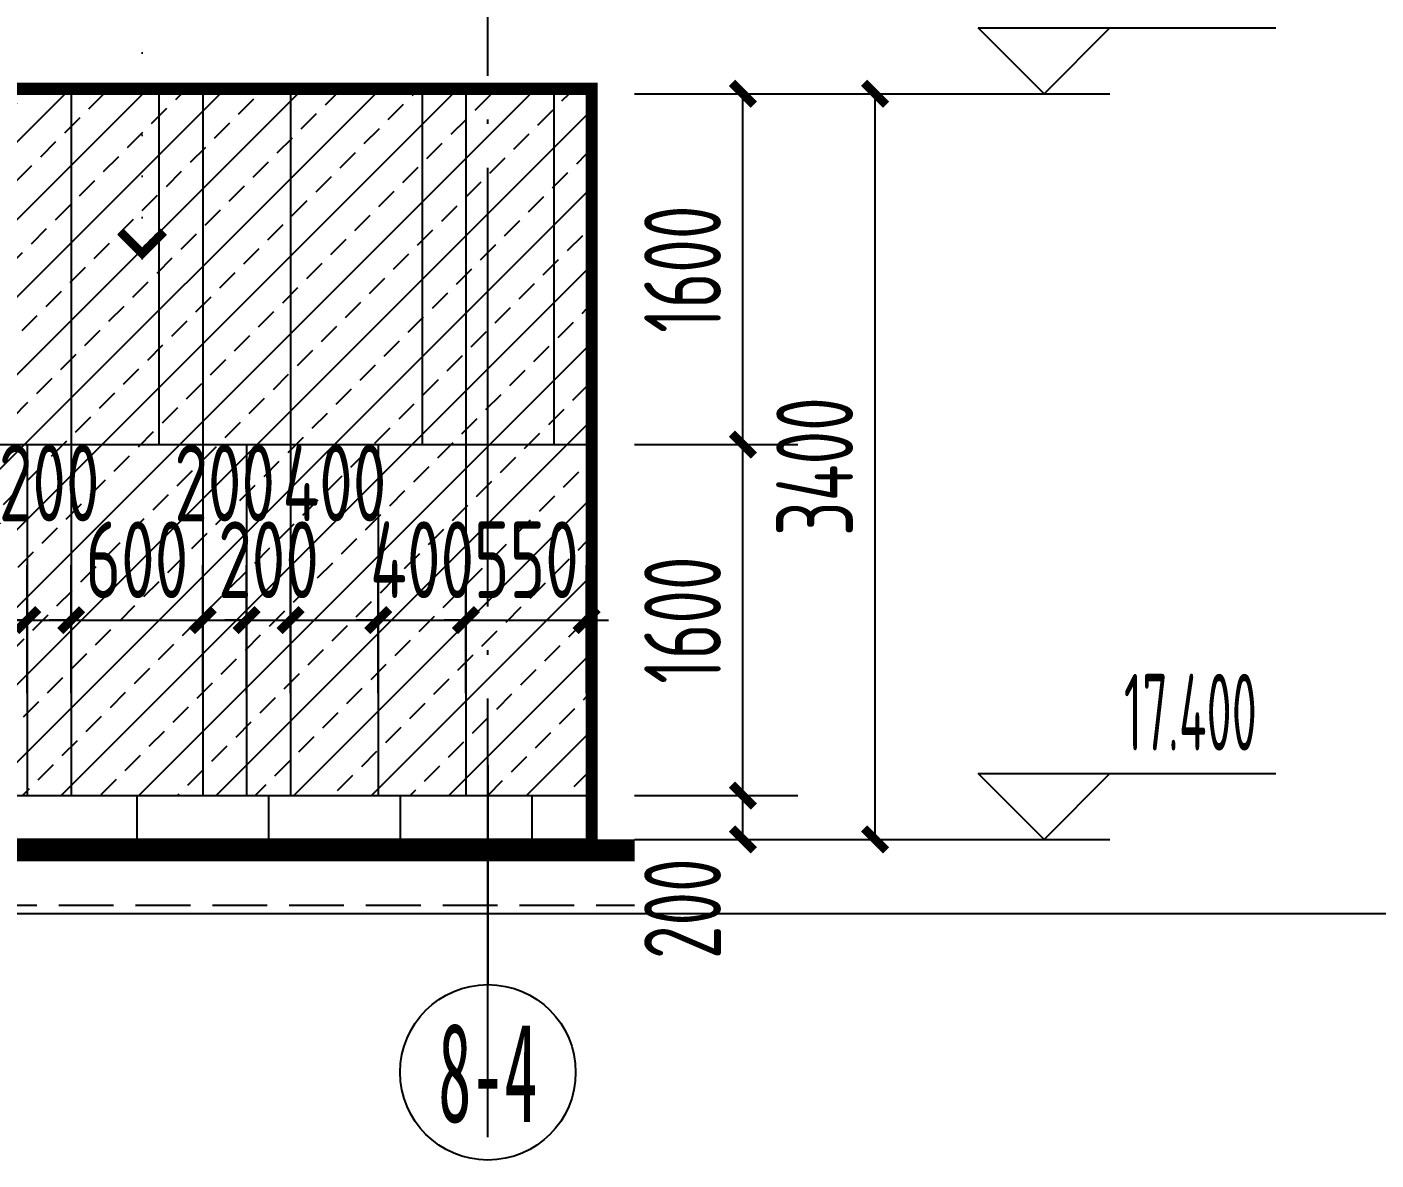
# Model space of a CAD drawing. Extents: x -863035 to 270371, y -8918 to 240488.
# Drawn here: x -237312 to -231162, y 29168 to 34334 of the extents above; entities that cross this region are included whole.
import ezdxf
from ezdxf.enums import TextEntityAlignment as Align

# ---------------------------------------------------------------- set-up
doc = ezdxf.new("R2010")
doc.units = 0
doc.header["$LTSCALE"] = 1000
doc.header["$MEASUREMENT"] = 0
for name, pattern in [('109-34 轴网$0$L1$0$$AUDIT_BAD_LTYPE1', [0]), ('DASH', [0.35, 0.25, -0.1]), ('DOT2', [0.125, 0, -0.125]), ('DOTE', [2.42, 2, -0.2, 0.02, -0.2])]:
    doc.linetypes.add(name, pattern=pattern)
for name, color, linetype in [('01-标注_尺寸', 124, 'Continuous'), ('01-标注_标高', 200, 'Continuous'), ('01-标注_符号', 200, 'Continuous'), ('01-标注_轴线坐标', 132, 'Continuous'), ('02-TEXT_标注', 130, 'Continuous'), ('02-TEXT_轴号', 7, 'Continuous'), ('05-填充_156', 156, 'Continuous'), ('A-C_窗', 140, 'Continuous'), ('A_AXIS-轴线', 36, 'Continuous'), ('AXIS_TEXT', 7, 'Continuous'), ('E-墙面分格', 146, 'Continuous'), ('E-立面轮廓', 241, 'Continuous')]:
    doc.layers.add(name, color=color, linetype=linetype)
doc.layers.add('04-不打印_辅助线', color=165, linetype='Continuous', plot=False)
doc.styles.add('_TCH_AXIS', font='STXIHEI.TTF')
doc.styles.add('_TCH_DIM', font='ROS1', dxfattribs={"width": 0.75, "bigfont": 'JD'})
doc.styles.add('_TCH_DIM_T3', font='ROS1', dxfattribs={"width": 0.75, "bigfont": 'JD'})
doc.styles.add('COMPLEX', font='COMPLEX')
doc.styles.add('logo-3', font='', dxfattribs={"width": 0.8})
doc.styles.get('logo-3').set_extended_font_data('SimSun')
doc.dimstyles.new('_TCH_ARCH&&100', dxfattribs={"dimtxt": 350, "dimasz": 100, "dimexe": 250, "dimexo": 300, "dimgap": 100, "dimtad": 1, "dimdec": 0, "dimzin": 0, "dimdsep": 46, "dimtxsty": '_TCH_DIM_T3', "dimblk": 'ARCHTICK', "dimcen": 0.09, "dimclrt": 7, "dimazin": 2, "dimtfac": 1, "dimtdec": 0, "dimtix": 1, "dimtmove": 2, "dimatfit": 3, "dimfxl": 0, "dimtolj": 1, "dimtzin": 0, "dimarcsym": 0})
doc.dimstyles.new('副本 ISO-1', dxfattribs={"dimtxt": 2.5, "dimasz": 1.5, "dimexe": 1.25, "dimexo": 0.625, "dimtad": 1, "dimdec": 0, "dimtxsty": 'logo-3', "dimblk": 'ARCHTICK', "dimcen": 2.5, "dimdle": 1, "dimadec": 0, "dimazin": 0, "dimtfac": 1, "dimtdec": 0, "dimtix": 1, "dimtmove": 0, "dimatfit": 3, "dimldrblk": 'AR', "dimfxl": 0, "dimarcsym": 0})

# ---------------------------------------------------------------- blocks, each defined once
blk = doc.blocks.new('_ArchTick')
at = {"color": 0, "linetype": 'ByBlock', "const_width": 0.4}
blk.add_lwpolyline([(-0.5, -0.5), (0.5, 0.5)], dxfattribs=at)
blk = doc.blocks.new('*X7')
at = {"color": 0}
for p, q in [((-1012.3116, 1692.7221), (-1012.3116, 1692.7226)), ((-1012.3115, 1692.7227), (-1012.2838, 1692.7227)), ((-1012.3111, 1692.7217), (-1012.2828, 1692.7217)), ((-1012.3106, 1692.7211), (-1012.3106, 1692.7236)), ((-1012.3105, 1692.7237), (-1012.2848, 1692.7237)), ((-1012.3101, 1692.7207), (-1012.2818, 1692.7207)), ((-1012.3096, 1692.7201), (-1012.3096, 1692.7246)), ((-1012.3095, 1692.7247), (-1012.2858, 1692.7247)), ((-1012.3091, 1692.7197), (-1012.2808, 1692.7197)), ((-1012.3086, 1692.7191), (-1012.3086, 1692.7256)), ((-1012.3085, 1692.7257), (-1012.2868, 1692.7257)), ((-1012.3076, 1692.7181), (-1012.3076, 1692.7266)), ((-1012.3075, 1692.7267), (-1012.2878, 1692.7267)), ((-1012.3066, 1692.7171), (-1012.3066, 1692.7276)), ((-1012.3065, 1692.7277), (-1012.2888, 1692.7277)), ((-1012.3056, 1692.7161), (-1012.3056, 1692.7286)), ((-1012.3055, 1692.7287), (-1012.2898, 1692.7287)), ((-1012.3046, 1692.7151), (-1012.3046, 1692.7296)), ((-1012.3045, 1692.7297), (-1012.2908, 1692.7297)), ((-1012.3036, 1692.7141), (-1012.3036, 1692.7306)), ((-1012.3035, 1692.7307), (-1012.2918, 1692.7307)), ((-1012.3026, 1692.7131), (-1012.3026, 1692.7316)), ((-1012.3025, 1692.7317), (-1012.2928, 1692.7317)), ((-1012.3016, 1692.7121), (-1012.3016, 1692.7326)), ((-1012.3015, 1692.7327), (-1012.2938, 1692.7327)), ((-1012.3006, 1692.7111), (-1012.3006, 1692.7336)), ((-1012.3005, 1692.7337), (-1012.2948, 1692.7337)), ((-1012.2996, 1692.7101), (-1012.2996, 1692.7346)), ((-1012.2995, 1692.7347), (-1012.2958, 1692.7347)), ((-1012.2986, 1692.7091), (-1012.2986, 1692.7356)), ((-1012.2985, 1692.7357), (-1012.2968, 1692.7357)), ((-1012.2976, 1692.7081), (-1012.2976, 1692.7364)), ((-1012.2966, 1692.7071), (-1012.2966, 1692.7354)), ((-1012.2956, 1692.7061), (-1012.2956, 1692.7344)), ((-1012.2946, 1692.7051), (-1012.2946, 1692.7334)), ((-1012.2936, 1692.7041), (-1012.2936, 1692.7324)), ((-1012.2926, 1692.7031), (-1012.2926, 1692.7314)), ((-1012.2916, 1692.7021), (-1012.2916, 1692.7304)), ((-1012.2906, 1692.7011), (-1012.2906, 1692.7294)), ((-1012.2896, 1692.7001), (-1012.2896, 1692.7284)), ((-1012.2886, 1692.6991), (-1012.2886, 1692.7274)), ((-1012.2876, 1692.6981), (-1012.2876, 1692.7264)), ((-1012.2866, 1692.6971), (-1012.2866, 1692.7254)), ((-1012.2856, 1692.6961), (-1012.2856, 1692.7244)), ((-1012.2846, 1692.6951), (-1012.2846, 1692.7234)), ((-1012.2836, 1692.6941), (-1012.2836, 1692.7224)), ((-1012.2826, 1692.6931), (-1012.2826, 1692.7214)), ((-1012.2816, 1692.6921), (-1012.2816, 1692.7204)), ((-1012.3081, 1692.7187), (-1012.2798, 1692.7187)), ((-1012.3071, 1692.7177), (-1012.2788, 1692.7177)), ((-1012.3061, 1692.7167), (-1012.2778, 1692.7167)), ((-1012.3051, 1692.7157), (-1012.2768, 1692.7157)), ((-1012.3041, 1692.7147), (-1012.2758, 1692.7147)), ((-1012.3031, 1692.7137), (-1012.2748, 1692.7137)), ((-1012.3021, 1692.7127), (-1012.2738, 1692.7127)), ((-1012.3011, 1692.7117), (-1012.2728, 1692.7117)), ((-1012.3001, 1692.7107), (-1012.2718, 1692.7107)), ((-1012.2991, 1692.7097), (-1012.2708, 1692.7097)), ((-1012.2981, 1692.7087), (-1012.2698, 1692.7087)), ((-1012.2971, 1692.7077), (-1012.2688, 1692.7077)), ((-1012.2961, 1692.7067), (-1012.2678, 1692.7067)), ((-1012.2951, 1692.7057), (-1012.2668, 1692.7057)), ((-1012.2941, 1692.7047), (-1012.2658, 1692.7047)), ((-1012.2931, 1692.7037), (-1012.2648, 1692.7037)), ((-1012.2921, 1692.7027), (-1012.2638, 1692.7027)), ((-1012.2911, 1692.7017), (-1012.2628, 1692.7017)), ((-1012.2901, 1692.7007), (-1012.2618, 1692.7007)), ((-1012.2891, 1692.6997), (-1012.2608, 1692.6997)), ((-1012.2881, 1692.6987), (-1012.2598, 1692.6987)), ((-1012.2871, 1692.6977), (-1012.2588, 1692.6977)), ((-1012.2861, 1692.6967), (-1012.2578, 1692.6967)), ((-1012.2851, 1692.6957), (-1012.2568, 1692.6957)), ((-1012.2841, 1692.6947), (-1012.2558, 1692.6947)), ((-1012.2831, 1692.6937), (-1012.2548, 1692.6937)), ((-1012.2821, 1692.6927), (-1012.2538, 1692.6927)), ((-1012.2811, 1692.6917), (-1012.2528, 1692.6917)), ((-1012.2806, 1692.6911), (-1012.2806, 1692.7194)), ((-1012.2801, 1692.6907), (-1012.2518, 1692.6907)), ((-1012.2796, 1692.6901), (-1012.2796, 1692.7184)), ((-1012.2791, 1692.6897), (-1012.2508, 1692.6897)), ((-1012.2786, 1692.6891), (-1012.2786, 1692.7174)), ((-1012.2781, 1692.6887), (-1012.2498, 1692.6887)), ((-1012.2776, 1692.6881), (-1012.2776, 1692.7164)), ((-1012.2771, 1692.6877), (-1012.2488, 1692.6877)), ((-1012.2766, 1692.6871), (-1012.2766, 1692.7154)), ((-1012.2761, 1692.6867), (-1012.2478, 1692.6867)), ((-1012.2756, 1692.6861), (-1012.2756, 1692.7144)), ((-1012.2751, 1692.6857), (-1012.2468, 1692.6857)), ((-1012.2746, 1692.6851), (-1012.2746, 1692.7134)), ((-1012.2741, 1692.6847), (-1012.2458, 1692.6847)), ((-1012.2736, 1692.6841), (-1012.2736, 1692.7124)), ((-1012.2731, 1692.6837), (-1012.2448, 1692.6837)), ((-1012.2726, 1692.6831), (-1012.2726, 1692.7114)), ((-1012.2721, 1692.6827), (-1012.2438, 1692.6827)), ((-1012.2716, 1692.6821), (-1012.2716, 1692.7104)), ((-1012.2711, 1692.6817), (-1012.2428, 1692.6817)), ((-1012.2706, 1692.6811), (-1012.2706, 1692.7094)), ((-1012.2696, 1692.6801), (-1012.2696, 1692.7084)), ((-1012.2686, 1692.6791), (-1012.2686, 1692.7074)), ((-1012.2676, 1692.6781), (-1012.2676, 1692.7064)), ((-1012.2666, 1692.6771), (-1012.2666, 1692.7054)), ((-1012.2656, 1692.6761), (-1012.2656, 1692.7044)), ((-1012.2646, 1692.6751), (-1012.2646, 1692.7034)), ((-1012.2636, 1692.6741), (-1012.2636, 1692.7024)), ((-1012.2626, 1692.6731), (-1012.2626, 1692.7014)), ((-1012.2616, 1692.6721), (-1012.2616, 1692.7004)), ((-1012.2606, 1692.6711), (-1012.2606, 1692.6994)), ((-1012.2596, 1692.6701), (-1012.2596, 1692.6984)), ((-1012.2586, 1692.6424), (-1012.2586, 1692.6974)), ((-1012.2576, 1692.6434), (-1012.2576, 1692.6964)), ((-1012.2566, 1692.6444), (-1012.2566, 1692.6954)), ((-1012.2556, 1692.6454), (-1012.2556, 1692.6944)), ((-1012.2546, 1692.6464), (-1012.2546, 1692.6934)), ((-1012.2536, 1692.6474), (-1012.2536, 1692.6924)), ((-1012.2526, 1692.6484), (-1012.2526, 1692.6914)), ((-1012.2516, 1692.6494), (-1012.2516, 1692.6904)), ((-1012.2506, 1692.6504), (-1012.2506, 1692.6894)), ((-1012.2496, 1692.6514), (-1012.2496, 1692.6884)), ((-1012.2486, 1692.6524), (-1012.2486, 1692.6874)), ((-1012.2476, 1692.6534), (-1012.2476, 1692.6864)), ((-1012.2466, 1692.6544), (-1012.2466, 1692.6854)), ((-1012.2456, 1692.6554), (-1012.2456, 1692.6844)), ((-1012.2446, 1692.6564), (-1012.2446, 1692.6834)), ((-1012.2436, 1692.6574), (-1012.2436, 1692.6824)), ((-1012.2846, 1692.6447), (-1012.2563, 1692.6447)), ((-1012.2846, 1692.6164), (-1012.2846, 1692.6447)), ((-1012.2836, 1692.6457), (-1012.2553, 1692.6457)), ((-1012.2836, 1692.6174), (-1012.2836, 1692.6457)), ((-1012.2826, 1692.6467), (-1012.2543, 1692.6467)), ((-1012.2826, 1692.6184), (-1012.2826, 1692.6467)), ((-1012.2816, 1692.6477), (-1012.2533, 1692.6477)), ((-1012.2816, 1692.6194), (-1012.2816, 1692.6477)), ((-1012.2806, 1692.6487), (-1012.2523, 1692.6487)), ((-1012.2806, 1692.6204), (-1012.2806, 1692.6487)), ((-1012.2796, 1692.6497), (-1012.2513, 1692.6497)), ((-1012.2796, 1692.6214), (-1012.2796, 1692.6497)), ((-1012.2786, 1692.6507), (-1012.2503, 1692.6507)), ((-1012.2786, 1692.6224), (-1012.2786, 1692.6507)), ((-1012.2776, 1692.6517), (-1012.2493, 1692.6517)), ((-1012.2776, 1692.6234), (-1012.2776, 1692.6517)), ((-1012.2766, 1692.6527), (-1012.2483, 1692.6527)), ((-1012.2766, 1692.6244), (-1012.2766, 1692.6527)), ((-1012.2756, 1692.6537), (-1012.2473, 1692.6537)), ((-1012.2756, 1692.6254), (-1012.2756, 1692.6537)), ((-1012.2746, 1692.6547), (-1012.2463, 1692.6547)), ((-1012.2746, 1692.6264), (-1012.2746, 1692.6547)), ((-1012.2736, 1692.6557), (-1012.2453, 1692.6557)), ((-1012.2736, 1692.6274), (-1012.2736, 1692.6557)), ((-1012.2726, 1692.6567), (-1012.2443, 1692.6567)), ((-1012.2726, 1692.6284), (-1012.2726, 1692.6567)), ((-1012.2716, 1692.6577), (-1012.2433, 1692.6577)), ((-1012.2716, 1692.6294), (-1012.2716, 1692.6577)), ((-1012.2706, 1692.6587), (-1012.2423, 1692.6587)), ((-1012.2706, 1692.6304), (-1012.2706, 1692.6587)), ((-1012.2701, 1692.6807), (-1012.2418, 1692.6807)), ((-1012.2696, 1692.6597), (-1012.2413, 1692.6597)), ((-1012.2696, 1692.6314), (-1012.2696, 1692.6597)), ((-1012.2691, 1692.6797), (-1012.2408, 1692.6797)), ((-1012.2686, 1692.6607), (-1012.2403, 1692.6607)), ((-1012.2686, 1692.6324), (-1012.2686, 1692.6607)), ((-1012.2681, 1692.6787), (-1012.2398, 1692.6787)), ((-1012.2676, 1692.6617), (-1012.2393, 1692.6617)), ((-1012.2676, 1692.6334), (-1012.2676, 1692.6617)), ((-1012.2671, 1692.6777), (-1012.2388, 1692.6777)), ((-1012.2666, 1692.6627), (-1012.2383, 1692.6627)), ((-1012.2666, 1692.6344), (-1012.2666, 1692.6627)), ((-1012.2661, 1692.6767), (-1012.2378, 1692.6767)), ((-1012.2656, 1692.6637), (-1012.2373, 1692.6637)), ((-1012.2656, 1692.6354), (-1012.2656, 1692.6637)), ((-1012.2651, 1692.6757), (-1012.2368, 1692.6757)), ((-1012.2646, 1692.6647), (-1012.2363, 1692.6647)), ((-1012.2646, 1692.6364), (-1012.2646, 1692.6647)), ((-1012.2641, 1692.6747), (-1012.2358, 1692.6747)), ((-1012.2636, 1692.6657), (-1012.2353, 1692.6657)), ((-1012.2636, 1692.6374), (-1012.2636, 1692.6657)), ((-1012.2631, 1692.6737), (-1012.2348, 1692.6737)), ((-1012.2626, 1692.6667), (-1012.2343, 1692.6667)), ((-1012.2626, 1692.6384), (-1012.2626, 1692.6667)), ((-1012.2621, 1692.6727), (-1012.2338, 1692.6727)), ((-1012.2616, 1692.6677), (-1012.2333, 1692.6677)), ((-1012.2616, 1692.6394), (-1012.2616, 1692.6677)), ((-1012.2611, 1692.6717), (-1012.2328, 1692.6717)), ((-1012.2606, 1692.6687), (-1012.2323, 1692.6687)), ((-1012.2606, 1692.6404), (-1012.2606, 1692.6687)), ((-1012.2601, 1692.6707), (-1012.2318, 1692.6707)), ((-1012.2596, 1692.6697), (-1012.2313, 1692.6697)), ((-1012.2596, 1692.6414), (-1012.2596, 1692.6697)), ((-1012.2426, 1692.6584), (-1012.2426, 1692.6814)), ((-1012.2416, 1692.6594), (-1012.2416, 1692.6804)), ((-1012.2406, 1692.6604), (-1012.2406, 1692.6794)), ((-1012.2396, 1692.6614), (-1012.2396, 1692.6784)), ((-1012.2386, 1692.6624), (-1012.2386, 1692.6774)), ((-1012.2376, 1692.6634), (-1012.2376, 1692.6764)), ((-1012.2366, 1692.6644), (-1012.2366, 1692.6754)), ((-1012.2356, 1692.6654), (-1012.2356, 1692.6744)), ((-1012.2346, 1692.6664), (-1012.2346, 1692.6734)), ((-1012.2336, 1692.6674), (-1012.2336, 1692.6724)), ((-1012.2326, 1692.6684), (-1012.2326, 1692.6714)), ((-1012.2316, 1692.6694), (-1012.2316, 1692.6704)), ((-1012.3116, 1692.6177), (-1012.2833, 1692.6177)), ((-1012.3116, 1692.6172), (-1012.3116, 1692.6177)), ((-1012.3111, 1692.6167), (-1012.2843, 1692.6167)), ((-1012.3106, 1692.6187), (-1012.2823, 1692.6187)), ((-1012.3106, 1692.6162), (-1012.3106, 1692.6187)), ((-1012.3101, 1692.6157), (-1012.2853, 1692.6157)), ((-1012.3096, 1692.6197), (-1012.2813, 1692.6197)), ((-1012.3096, 1692.6152), (-1012.3096, 1692.6197)), ((-1012.3091, 1692.6147), (-1012.2863, 1692.6147)), ((-1012.3086, 1692.6207), (-1012.2803, 1692.6207)), ((-1012.3086, 1692.6142), (-1012.3086, 1692.6207)), ((-1012.3081, 1692.6137), (-1012.2873, 1692.6137)), ((-1012.3076, 1692.6217), (-1012.2793, 1692.6217)), ((-1012.3076, 1692.6132), (-1012.3076, 1692.6217)), ((-1012.3071, 1692.6127), (-1012.2883, 1692.6127)), ((-1012.3066, 1692.6227), (-1012.2783, 1692.6227)), ((-1012.3066, 1692.6122), (-1012.3066, 1692.6227)), ((-1012.3061, 1692.6117), (-1012.2893, 1692.6117)), ((-1012.3056, 1692.6237), (-1012.2773, 1692.6237)), ((-1012.3056, 1692.6112), (-1012.3056, 1692.6237)), ((-1012.3051, 1692.6107), (-1012.2903, 1692.6107)), ((-1012.3046, 1692.6247), (-1012.2763, 1692.6247)), ((-1012.3046, 1692.6102), (-1012.3046, 1692.6247)), ((-1012.3041, 1692.6097), (-1012.2913, 1692.6097)), ((-1012.3036, 1692.6257), (-1012.2753, 1692.6257)), ((-1012.3036, 1692.6092), (-1012.3036, 1692.6257)), ((-1012.3031, 1692.6087), (-1012.2923, 1692.6087)), ((-1012.3026, 1692.6267), (-1012.2743, 1692.6267)), ((-1012.3026, 1692.6082), (-1012.3026, 1692.6267)), ((-1012.3021, 1692.6077), (-1012.2933, 1692.6077)), ((-1012.3016, 1692.6277), (-1012.2733, 1692.6277)), ((-1012.3016, 1692.6072), (-1012.3016, 1692.6277)), ((-1012.3011, 1692.6067), (-1012.2943, 1692.6067)), ((-1012.3006, 1692.6287), (-1012.2723, 1692.6287)), ((-1012.3006, 1692.6062), (-1012.3006, 1692.6287)), ((-1012.2996, 1692.6297), (-1012.2713, 1692.6297)), ((-1012.2996, 1692.6052), (-1012.2996, 1692.6297)), ((-1012.2986, 1692.6307), (-1012.2703, 1692.6307)), ((-1012.2986, 1692.6042), (-1012.2986, 1692.6307)), ((-1012.2976, 1692.6317), (-1012.2693, 1692.6317)), ((-1012.2976, 1692.6034), (-1012.2976, 1692.6317)), ((-1012.2966, 1692.6327), (-1012.2683, 1692.6327)), ((-1012.2966, 1692.6044), (-1012.2966, 1692.6327)), ((-1012.2956, 1692.6337), (-1012.2673, 1692.6337)), ((-1012.2956, 1692.6054), (-1012.2956, 1692.6337)), ((-1012.2946, 1692.6347), (-1012.2663, 1692.6347)), ((-1012.2946, 1692.6064), (-1012.2946, 1692.6347)), ((-1012.2936, 1692.6357), (-1012.2653, 1692.6357)), ((-1012.2936, 1692.6074), (-1012.2936, 1692.6357)), ((-1012.2926, 1692.6367), (-1012.2643, 1692.6367)), ((-1012.2926, 1692.6084), (-1012.2926, 1692.6367)), ((-1012.2916, 1692.6377), (-1012.2633, 1692.6377)), ((-1012.2916, 1692.6094), (-1012.2916, 1692.6377)), ((-1012.2906, 1692.6387), (-1012.2623, 1692.6387)), ((-1012.2906, 1692.6104), (-1012.2906, 1692.6387)), ((-1012.2896, 1692.6397), (-1012.2613, 1692.6397)), ((-1012.2896, 1692.6114), (-1012.2896, 1692.6397)), ((-1012.2886, 1692.6407), (-1012.2603, 1692.6407)), ((-1012.2886, 1692.6124), (-1012.2886, 1692.6407)), ((-1012.2876, 1692.6417), (-1012.2593, 1692.6417)), ((-1012.2876, 1692.6134), (-1012.2876, 1692.6417)), ((-1012.2866, 1692.6427), (-1012.2583, 1692.6427)), ((-1012.2866, 1692.6144), (-1012.2866, 1692.6427)), ((-1012.2856, 1692.6437), (-1012.2573, 1692.6437)), ((-1012.2856, 1692.6154), (-1012.2856, 1692.6437)), ((-1012.3001, 1692.6057), (-1012.2953, 1692.6057)), ((-1012.2991, 1692.6047), (-1012.2963, 1692.6047)), ((-1012.2981, 1692.6037), (-1012.2973, 1692.6037))]:
    blk.add_line(p, q, dxfattribs=at)
blk = doc.blocks.new('A-ARROW')
blk.add_lwpolyline([(0.0808, 0.0525), (0.0666, 0.0666), (0, 0), (0.0666, -0.0666), (0.0808, -0.0525), (0.0283, 0)], close=True)
at = {"rotation": 180}
blk.add_blockref('*X7', (-1012.2311, 1692.6699), dxfattribs=at)
blk = doc.blocks.new('AR')
at = {"xscale": -21.59999999986031, "yscale": 21.59999999999127, "zscale": 21.6, "rotation": 359.9999997162888}
blk.add_blockref('A-ARROW', (0.002, -0.002), dxfattribs=at)
blk = doc.blocks.new('*D897')
at = {"layer": '01-标注_尺寸', "color": 0, "lineweight": -2, "transparency": 16777216}
for p, q in [((-233939.2, 34029.8), (-233195.8, 34029.8)), ((-233445.8, 30629.8), (-233445.8, 34029.8)), ((-233939.2, 30629.8), (-233195.8, 30629.8))]:
    blk.add_line(p, q, dxfattribs=at)
at = {"layer": 'Defpoints', "color": 0, "transparency": 16777216}
for p in [(-234239.2, 34029.8), (-233445.8, 34029.8), (-234239.2, 30629.8)]:
    blk.add_point(p, dxfattribs=at)
at = {"layer": '01-标注_尺寸', "color": 0, "lineweight": -2, "transparency": 16777216, "xscale": 100, "yscale": 100, "zscale": 100}
for p, rotation in [((-233445.8, 34029.8), 90), ((-233445.8, 30629.8), 270)]:
    blk.add_blockref('_ArchTick', p, dxfattribs=dict(at, rotation=rotation))
at = {"layer": '01-标注_尺寸', "color": 7, "transparency": 16777216, "insert": (-233720.8, 32329.8), "char_height": 350, "attachment_point": 5, "rotation": 90, "style": '_TCH_DIM_T3'}
blk.add_mtext('\\A1;3400', dxfattribs=at)
blk = doc.blocks.new('*D898')
at = {"layer": '01-标注_尺寸', "color": 0, "lineweight": -2, "transparency": 16777216}
for p, q in [((-234541.6, 30829.8), (-233798.2, 30829.8)), ((-234048.2, 30629.8), (-234048.2, 30829.8)), ((-234541.6, 30629.8), (-233798.2, 30629.8))]:
    blk.add_line(p, q, dxfattribs=at)
at = {"layer": 'Defpoints', "color": 0, "transparency": 16777216}
for p in [(-234841.6, 30829.8), (-234048.2, 30829.8), (-234841.6, 30629.8)]:
    blk.add_point(p, dxfattribs=at)
at = {"layer": '01-标注_尺寸', "color": 0, "lineweight": -2, "transparency": 16777216, "xscale": 100, "yscale": 100, "zscale": 100}
for p, rotation in [((-234048.2, 30829.8), 90), ((-234048.2, 30629.8), 270)]:
    blk.add_blockref('_ArchTick', p, dxfattribs=dict(at, rotation=rotation))
at = {"layer": '01-标注_尺寸', "color": 7, "transparency": 16777216, "insert": (-234323.2, 30313.8), "char_height": 350, "attachment_point": 5, "rotation": 90, "style": '_TCH_DIM_T3'}
blk.add_mtext('\\A1;200', dxfattribs=at)
blk = doc.blocks.new('*D899')
at = {"layer": '01-标注_尺寸', "color": 0, "lineweight": -2, "transparency": 16777216}
for p, q in [((-234541.6, 32429.8), (-233798.2, 32429.8)), ((-234048.2, 30829.8), (-234048.2, 32429.8)), ((-234541.6, 30829.8), (-233798.2, 30829.8))]:
    blk.add_line(p, q, dxfattribs=at)
at = {"layer": 'Defpoints', "color": 0, "transparency": 16777216}
for p in [(-234841.6, 32429.8), (-234048.2, 32429.8), (-234841.6, 30829.8)]:
    blk.add_point(p, dxfattribs=at)
at = {"layer": '01-标注_尺寸', "color": 0, "lineweight": -2, "transparency": 16777216, "xscale": 100, "yscale": 100, "zscale": 100}
for p, rotation in [((-234048.2, 32429.8), 90), ((-234048.2, 30829.8), 270)]:
    blk.add_blockref('_ArchTick', p, dxfattribs=dict(at, rotation=rotation))
at = {"layer": '01-标注_尺寸', "color": 7, "transparency": 16777216, "insert": (-234323.2, 31629.8), "char_height": 350, "attachment_point": 5, "rotation": 90, "style": '_TCH_DIM_T3'}
blk.add_mtext('\\A1;1600', dxfattribs=at)
blk = doc.blocks.new('*D900')
at = {"layer": '01-标注_尺寸', "color": 0, "lineweight": -2, "transparency": 16777216}
for p, q in [((-234541.6, 34029.8), (-233798.2, 34029.8)), ((-234048.2, 32429.8), (-234048.2, 34029.8)), ((-234541.6, 32429.8), (-233798.2, 32429.8))]:
    blk.add_line(p, q, dxfattribs=at)
at = {"layer": 'Defpoints', "color": 0, "transparency": 16777216}
for p in [(-234841.6, 34029.8), (-234048.2, 34029.8), (-234841.6, 32429.8)]:
    blk.add_point(p, dxfattribs=at)
at = {"layer": '01-标注_尺寸', "color": 0, "lineweight": -2, "transparency": 16777216, "xscale": 100, "yscale": 100, "zscale": 100}
for p, rotation in [((-234048.2, 34029.8), 90), ((-234048.2, 32429.8), 270)]:
    blk.add_blockref('_ArchTick', p, dxfattribs=dict(at, rotation=rotation))
at = {"layer": '01-标注_尺寸', "color": 7, "transparency": 16777216, "insert": (-234323.2, 33229.8), "char_height": 350, "attachment_point": 5, "rotation": 90, "style": '_TCH_DIM_T3'}
blk.add_mtext('\\A1;1600', dxfattribs=at)
blk = doc.blocks.new('*D926')
at = {"layer": '01-标注_尺寸', "color": 0, "lineweight": -2, "transparency": 16777216}
for p, q in [((-237910.6, 31295.9), (-237910.6, 31879.8)), ((-237310.6, 31295.9), (-237310.6, 31879.8)), ((-237910.6, 31629.8), (-238010.6, 31629.8)), ((-237910.6, 31629.8), (-237310.6, 31629.8)), ((-237310.6, 31629.8), (-237210.6, 31629.8))]:
    blk.add_line(p, q, dxfattribs=at)
at = {"layer": 'Defpoints', "color": 0, "transparency": 16777216}
for p in [(-237310.6, 31629.8), (-237910.6, 30995.9), (-237310.6, 30995.9)]:
    blk.add_point(p, dxfattribs=at)
at = {"layer": '01-标注_尺寸', "color": 0, "lineweight": -2, "transparency": 16777216, "xscale": 100, "yscale": 100, "zscale": 100}
blk.add_blockref('_ArchTick', (-237910.6, 31629.8), dxfattribs=at)
at = {"layer": '01-标注_尺寸', "color": 0, "lineweight": -2, "transparency": 16777216, "xscale": 100, "yscale": 100, "zscale": 100, "rotation": 180}
blk.add_blockref('_ArchTick', (-237310.6, 31629.8), dxfattribs=at)
at = {"layer": '01-标注_尺寸', "color": 7, "transparency": 16777216, "insert": (-237610.6, 31904.8), "char_height": 350, "attachment_point": 5, "style": '_TCH_DIM_T3'}
blk.add_mtext('\\A1;600', dxfattribs=at)
blk = doc.blocks.new('*D927')
at = {"layer": '01-标注_尺寸', "color": 0, "lineweight": -2, "transparency": 16777216}
for p, q in [((-237310.6, 31295.9), (-237310.6, 31879.8)), ((-237110.6, 31295.9), (-237110.6, 31879.8)), ((-237310.6, 31629.8), (-237410.6, 31629.8)), ((-237310.6, 31629.8), (-237110.6, 31629.8)), ((-237110.6, 31629.8), (-237010.6, 31629.8))]:
    blk.add_line(p, q, dxfattribs=at)
at = {"layer": 'Defpoints', "color": 0, "transparency": 16777216}
for p in [(-237110.6, 31629.8), (-237310.6, 30995.9), (-237110.6, 30995.9)]:
    blk.add_point(p, dxfattribs=at)
at = {"layer": '01-标注_尺寸', "color": 0, "lineweight": -2, "transparency": 16777216, "xscale": 100, "yscale": 100, "zscale": 100}
blk.add_blockref('_ArchTick', (-237310.6, 31629.8), dxfattribs=at)
at = {"layer": '01-标注_尺寸', "color": 0, "lineweight": -2, "transparency": 16777216, "xscale": 100, "yscale": 100, "zscale": 100, "rotation": 180}
blk.add_blockref('_ArchTick', (-237110.6, 31629.8), dxfattribs=at)
at = {"layer": '01-标注_尺寸', "color": 7, "transparency": 16777216, "insert": (-237210.6, 32254.8), "char_height": 350, "attachment_point": 5, "style": '_TCH_DIM_T3'}
blk.add_mtext('\\A1;200', dxfattribs=at)
blk = doc.blocks.new('*D928')
at = {"layer": '01-标注_尺寸', "color": 0, "lineweight": -2, "transparency": 16777216}
for p, q in [((-237110.6, 31295.9), (-237110.6, 31879.8)), ((-236510.6, 31295.9), (-236510.6, 31879.8)), ((-237110.6, 31629.8), (-237210.6, 31629.8)), ((-237110.6, 31629.8), (-236510.6, 31629.8)), ((-236510.6, 31629.8), (-236410.6, 31629.8))]:
    blk.add_line(p, q, dxfattribs=at)
at = {"layer": 'Defpoints', "color": 0, "transparency": 16777216}
for p in [(-236510.6, 31629.8), (-237110.6, 30995.9), (-236510.6, 30995.9)]:
    blk.add_point(p, dxfattribs=at)
at = {"layer": '01-标注_尺寸', "color": 0, "lineweight": -2, "transparency": 16777216, "xscale": 100, "yscale": 100, "zscale": 100}
blk.add_blockref('_ArchTick', (-237110.6, 31629.8), dxfattribs=at)
at = {"layer": '01-标注_尺寸', "color": 0, "lineweight": -2, "transparency": 16777216, "xscale": 100, "yscale": 100, "zscale": 100, "rotation": 180}
blk.add_blockref('_ArchTick', (-236510.6, 31629.8), dxfattribs=at)
at = {"layer": '01-标注_尺寸', "color": 7, "transparency": 16777216, "insert": (-236810.6, 31904.8), "char_height": 350, "attachment_point": 5, "style": '_TCH_DIM_T3'}
blk.add_mtext('\\A1;600', dxfattribs=at)
blk = doc.blocks.new('*D929')
at = {"layer": '01-标注_尺寸', "color": 0, "lineweight": -2, "transparency": 16777216}
for p, q in [((-236510.6, 31295.9), (-236510.6, 31879.8)), ((-236310.6, 31295.9), (-236310.6, 31879.8)), ((-236510.6, 31629.8), (-236310.6, 31629.8))]:
    blk.add_line(p, q, dxfattribs=at)
at = {"layer": 'Defpoints', "color": 0, "transparency": 16777216}
for p in [(-236310.6, 31629.8), (-236510.6, 30995.9), (-236310.6, 30995.9)]:
    blk.add_point(p, dxfattribs=at)
at = {"layer": '01-标注_尺寸', "color": 0, "lineweight": -2, "transparency": 16777216, "xscale": 100, "yscale": 100, "zscale": 100, "rotation": 180}
blk.add_blockref('_ArchTick', (-236510.6, 31629.8), dxfattribs=at)
at = {"layer": '01-标注_尺寸', "color": 0, "lineweight": -2, "transparency": 16777216, "xscale": 100, "yscale": 100, "zscale": 100}
blk.add_blockref('_ArchTick', (-236310.6, 31629.8), dxfattribs=at)
at = {"layer": '01-标注_尺寸', "color": 7, "transparency": 16777216, "insert": (-236410.6, 32254.8), "char_height": 350, "attachment_point": 5, "style": '_TCH_DIM_T3'}
blk.add_mtext('\\A1;200', dxfattribs=at)
blk = doc.blocks.new('*D930')
at = {"layer": '01-标注_尺寸', "color": 0, "lineweight": -2, "transparency": 16777216}
for p, q in [((-236310.6, 31295.9), (-236310.6, 31879.8)), ((-236110.6, 31295.9), (-236110.6, 31879.8)), ((-236310.6, 31629.8), (-236410.6, 31629.8)), ((-236310.6, 31629.8), (-236110.6, 31629.8)), ((-236110.6, 31629.8), (-236010.6, 31629.8))]:
    blk.add_line(p, q, dxfattribs=at)
at = {"layer": 'Defpoints', "color": 0, "transparency": 16777216}
for p in [(-236110.6, 31629.8), (-236310.6, 30995.9), (-236110.6, 30995.9)]:
    blk.add_point(p, dxfattribs=at)
at = {"layer": '01-标注_尺寸', "color": 0, "lineweight": -2, "transparency": 16777216, "xscale": 100, "yscale": 100, "zscale": 100}
blk.add_blockref('_ArchTick', (-236310.6, 31629.8), dxfattribs=at)
at = {"layer": '01-标注_尺寸', "color": 0, "lineweight": -2, "transparency": 16777216, "xscale": 100, "yscale": 100, "zscale": 100, "rotation": 180}
blk.add_blockref('_ArchTick', (-236110.6, 31629.8), dxfattribs=at)
at = {"layer": '01-标注_尺寸', "color": 7, "transparency": 16777216, "insert": (-236210.6, 31904.8), "char_height": 350, "attachment_point": 5, "style": '_TCH_DIM_T3'}
blk.add_mtext('\\A1;200', dxfattribs=at)
blk = doc.blocks.new('*D931')
at = {"layer": '01-标注_尺寸', "color": 0, "lineweight": -2, "transparency": 16777216}
for p, q in [((-236110.6, 31295.9), (-236110.6, 31879.8)), ((-235710.6, 31295.9), (-235710.6, 31879.8)), ((-236110.6, 31629.8), (-235710.6, 31629.8))]:
    blk.add_line(p, q, dxfattribs=at)
at = {"layer": 'Defpoints', "color": 0, "transparency": 16777216}
for p in [(-235710.6, 31629.8), (-236110.6, 30995.9), (-235710.6, 30995.9)]:
    blk.add_point(p, dxfattribs=at)
at = {"layer": '01-标注_尺寸', "color": 0, "lineweight": -2, "transparency": 16777216, "xscale": 100, "yscale": 100, "zscale": 100, "rotation": 180}
blk.add_blockref('_ArchTick', (-236110.6, 31629.8), dxfattribs=at)
at = {"layer": '01-标注_尺寸', "color": 0, "lineweight": -2, "transparency": 16777216, "xscale": 100, "yscale": 100, "zscale": 100}
blk.add_blockref('_ArchTick', (-235710.6, 31629.8), dxfattribs=at)
at = {"layer": '01-标注_尺寸', "color": 7, "transparency": 16777216, "insert": (-235910.6, 32254.8), "char_height": 350, "attachment_point": 5, "style": '_TCH_DIM_T3'}
blk.add_mtext('\\A1;400', dxfattribs=at)
blk = doc.blocks.new('*D932')
at = {"layer": '01-标注_尺寸', "color": 0, "lineweight": -2, "transparency": 16777216}
for p, q in [((-235710.6, 31295.9), (-235710.6, 31879.8)), ((-235310.6, 31295.9), (-235310.6, 31879.8)), ((-235710.6, 31629.8), (-235810.6, 31629.8)), ((-235710.6, 31629.8), (-235310.6, 31629.8)), ((-235310.6, 31629.8), (-235210.6, 31629.8))]:
    blk.add_line(p, q, dxfattribs=at)
at = {"layer": 'Defpoints', "color": 0, "transparency": 16777216}
for p in [(-235310.6, 31629.8), (-235710.6, 30995.9), (-235310.6, 30995.9)]:
    blk.add_point(p, dxfattribs=at)
at = {"layer": '01-标注_尺寸', "color": 0, "lineweight": -2, "transparency": 16777216, "xscale": 100, "yscale": 100, "zscale": 100}
blk.add_blockref('_ArchTick', (-235710.6, 31629.8), dxfattribs=at)
at = {"layer": '01-标注_尺寸', "color": 0, "lineweight": -2, "transparency": 16777216, "xscale": 100, "yscale": 100, "zscale": 100, "rotation": 180}
blk.add_blockref('_ArchTick', (-235310.6, 31629.8), dxfattribs=at)
at = {"layer": '01-标注_尺寸', "color": 7, "transparency": 16777216, "insert": (-235510.6, 31904.8), "char_height": 350, "attachment_point": 5, "style": '_TCH_DIM_T3'}
blk.add_mtext('\\A1;400', dxfattribs=at)
blk = doc.blocks.new('*D933')
at = {"layer": '01-标注_尺寸', "color": 0, "lineweight": -2, "transparency": 16777216}
for p, q in [((-235310.6, 31295.9), (-235310.6, 31879.8)), ((-234760.6, 31295.9), (-234760.6, 31879.8)), ((-235310.6, 31629.8), (-235410.6, 31629.8)), ((-235310.6, 31629.8), (-234760.6, 31629.8)), ((-234760.6, 31629.8), (-234660.6, 31629.8))]:
    blk.add_line(p, q, dxfattribs=at)
at = {"layer": 'Defpoints', "color": 0, "transparency": 16777216}
for p in [(-234760.6, 31629.8), (-235310.6, 30995.9), (-234760.6, 30995.9)]:
    blk.add_point(p, dxfattribs=at)
at = {"layer": '01-标注_尺寸', "color": 0, "lineweight": -2, "transparency": 16777216, "xscale": 100, "yscale": 100, "zscale": 100}
blk.add_blockref('_ArchTick', (-235310.6, 31629.8), dxfattribs=at)
at = {"layer": '01-标注_尺寸', "color": 0, "lineweight": -2, "transparency": 16777216, "xscale": 100, "yscale": 100, "zscale": 100, "rotation": 180}
blk.add_blockref('_ArchTick', (-234760.6, 31629.8), dxfattribs=at)
at = {"layer": '01-标注_尺寸', "color": 7, "transparency": 16777216, "insert": (-235035.6, 31904.8), "char_height": 350, "attachment_point": 5, "style": '_TCH_DIM_T3'}
blk.add_mtext('\\A1;550', dxfattribs=at)
blk = doc.blocks.new('_AXISO')
blk.add_circle((0, 0), 0.5)
at = {"layer": 'AXIS_TEXT', "style": 'COMPLEX', "width": 1.041667}
blk.add_attdef('A', text='', height=0.56, dxfattribs=at).set_placement((-0.25, -0.28), (0.25, -0.28), align=Align.FIT)

msp = doc.modelspace()

# ---------------------------------------------------------------- hatches: boundary and pattern name
at = {"layer": '05-填充_156'}
h = msp.add_hatch(dxfattribs=at)
h.set_pattern_fill('天然石材', color=256, scale=50)
h.set_pattern_definition([(45, (-216819.13, -217180.43), (-176.77677, 176.77677), []), (45, (-216732.2, -217270.19), (-176.77677, 176.77677), [98.68425, -56.391])])
h.paths.add_polyline_path([(-234760.6, 34029.8), (-242210.6, 34029.8), (-242210.6, 30829.8), (-234760.6, 30829.8)])

# ---------------------------------------------------------------- linework, layer by layer
at = {"layer": '01-标注_标高'}
for p, q in [((-232675.2, 34029.8), (-232975.2, 34329.8)), ((-232975.2, 34329.8), (-231618.6, 34329.8)), ((-232675.2, 34029.8), (-232375.2, 34329.8)), ((-233395.6, 34029.8), (-232375.2, 34029.8)), ((-232675.2, 30629.8), (-232975.2, 30929.8)), ((-232975.2, 30929.8), (-231618.6, 30929.8)), ((-232675.2, 30629.8), (-232375.2, 30929.8)), ((-233395.6, 30629.8), (-232375.2, 30629.8))]:
    msp.add_line(p, q, dxfattribs=at)
at = {"layer": '01-标注_轴线坐标'}
msp.add_line((-235210.6, 30967.8), (-235210.6, 29967.8), dxfattribs=at)
at = {"layer": '04-不打印_辅助线'}
msp.add_lwpolyline([(-230015.6, 82074.5), (-255645.6, 82074.5), (-255645.6, 30291.9), (-230015.6, 30291.9)], close=True, dxfattribs=at)
at = {"layer": 'A-C_窗', "linetype": '109-34 轴网$0$L1$0$$AUDIT_BAD_LTYPE1'}
msp.add_line((-242210.6, 30829.8), (-234760.6, 30829.8), dxfattribs=at)
at = {"layer": 'A-C_窗', "linetype": 'DASH'}
msp.add_line((-253266.7, 30329.8), (-234541.6, 30329.8), dxfattribs=at)
at = {"layer": 'A-C_窗'}
msp.add_lwpolyline([(-242210.6, 34029.8), (-234760.6, 34029.8), (-234760.6, 30629.8), (-242210.6, 30629.8)], close=True, dxfattribs=at)
at = {"layer": 'A_AXIS-轴线', "linetype": 'DOTE'}
msp.add_lwpolyline([(-235210.6, 29271.9), (-235210.6, 34797.6)], dxfattribs=at)
at = {"layer": 'E-墙面分格'}
for p, q in [((-237110.6, 34029.8), (-237110.6, 32429.8)), ((-236710.6, 34029.8), (-236710.6, 32429.8)), ((-236510.6, 34029.8), (-236510.6, 32429.8)), ((-236110.6, 34029.8), (-236110.6, 32429.8)), ((-235510.6, 34029.8), (-235510.6, 32429.8)), ((-235310.6, 34029.8), (-235310.6, 32429.8)), ((-234910.6, 34029.8), (-234910.6, 32429.8)), ((-237310.6, 32429.8), (-237310.6, 30829.8)), ((-237110.6, 32429.8), (-237110.6, 30829.8)), ((-236510.6, 32429.8), (-236510.6, 30829.8)), ((-236310.6, 32429.8), (-236310.6, 30829.8)), ((-236110.6, 32429.8), (-236110.6, 30829.8)), ((-235710.6, 32429.8), (-235710.6, 30829.8)), ((-235310.6, 32429.8), (-235310.6, 30829.8)), ((-236811, 30829.8), (-236811, 30629.8)), ((-236211, 30829.8), (-236211, 30629.8)), ((-235611, 30829.8), (-235611, 30629.8)), ((-235011, 30829.8), (-235011, 30629.8))]:
    msp.add_line(p, q, dxfattribs=at)
msp.add_lwpolyline([(-242210.6, 32429.8), (-234760.6, 32429.8)], dxfattribs=at)
at = {"layer": 'E-立面轮廓'}
for points, const_width in [([(-234735.6, 30604.8), (-234735.6, 34054.8), (-242235.6, 34054.8), (-242235.6, 30604.8)], 50), ([(-253266.7, 30579.8), (-234541.6, 30579.8)], 100)]:
    msp.add_lwpolyline(points, dxfattribs=dict(at, const_width=const_width))

# ---------------------------------------------------------------- block references
at = {"layer": '01-标注_轴线坐标'}
ref = msp.add_blockref('_AXISO', (-235210.6, 29567.8), dxfattribs=dict(at, xscale=800, yscale=800, zscale=800))
ref.add_attrib('A', '8-4', dxfattribs={"layer": '02-TEXT_轴号', "height": 452.55, "style": '_TCH_AXIS', "width": 0.51875}).set_placement((-235436.9, 29341.5), (-234984.4, 29341.5), align=Align.FIT)

# ---------------------------------------------------------------- texts
at = {"layer": '02-TEXT_标注', "style": '_TCH_DIM', "width": 0.5625}
msp.add_text('17.400', height=350, dxfattribs=at).set_placement((-232311.5, 31034.8))

# ---------------------------------------------------------------- dimensions: what is measured, and where the dimension line sits
at = {"layer": '01-标注_尺寸'}
for p1, p2, distance, picture, middle in [((-234841.6, 32429.8), (-234841.6, 34029.8), -793.4, '*D900', (-234323.2, 33229.8)), ((-234239.2, 30629.8), (-234239.2, 34029.8), -793.4, '*D897', (-233720.8, 32329.8)), ((-234841.6, 30829.8), (-234841.6, 32429.8), -793.4, '*D899', (-234323.2, 31629.8)), ((-237910.6, 30995.9), (-237310.6, 30995.9), 633.9, '*D926', (-237610.6, 31904.8)), ((-237110.6, 30995.9), (-236510.6, 30995.9), 633.9, '*D928', (-236810.6, 31904.8)), ((-236310.6, 30995.9), (-236110.6, 30995.9), 633.9, '*D930', (-236210.6, 31904.8)), ((-235710.6, 30995.9), (-235310.6, 30995.9), 633.9, '*D932', (-235510.6, 31904.8)), ((-235310.6, 30995.9), (-234760.6, 30995.9), 633.9, '*D933', (-235035.6, 31904.8))]:
    dim = msp.add_aligned_dim(p1=p1, p2=p2, distance=distance, dimstyle='_TCH_ARCH&&100', dxfattribs=at)
    dim.commit()
    dim.dimension.update_dxf_attribs({"geometry": picture, "text_midpoint": middle})
for base, p1, p2, angle, picture, middle in [((-237110.6, 31629.8), (-237310.6, 30995.9), (-237110.6, 30995.9), 0, '*D927', (-237210.6, 32254.8)), ((-236310.6, 31629.8), (-236510.6, 30995.9), (-236310.6, 30995.9), 0, '*D929', (-236410.6, 32254.8)), ((-235710.6, 31629.8), (-236110.6, 30995.9), (-235710.6, 30995.9), 0, '*D931', (-235910.6, 32254.8)), ((-234048.2, 30829.8), (-234841.6, 30629.8), (-234841.6, 30829.8), 90, '*D898', (-234323.2, 30313.8))]:
    dim = msp.add_linear_dim(base=base, p1=p1, p2=p2, angle=angle, dimstyle='_TCH_ARCH&&100', dxfattribs=at)
    dim.commit()
    dim.dimension.update_dxf_attribs({"geometry": picture, "text_midpoint": middle, "dimtype": 161})

# ---------------------------------------------------------------- leaders
at = {"layer": '01-标注_符号', "color": 51, "linetype": 'DOT2', "ltscale": 1.5}
msp.add_leader([(-236787.1, 33278.5), (-236787.1, 36964.3)], dimstyle='副本 ISO-1', override={"dimasz": 75, "dimtad": 0}, dxfattribs=at)

doc.saveas('drawing.dxf')
